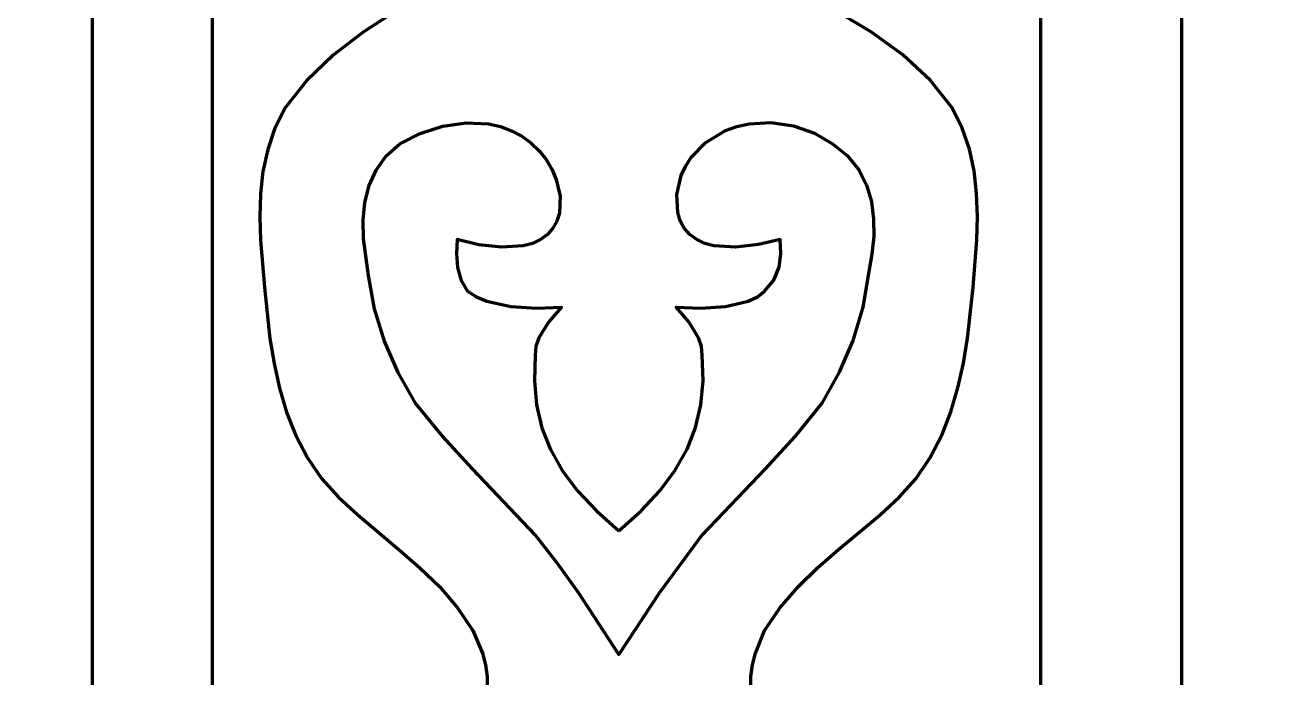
# Model space of a CAD drawing. Header units: millimetres. Extents: x -607 to 1451, y -798 to 283.
# Drawn here: x 401.89 to 409.69, y -680.74 to -676.7 of the extents above; entities that cross this region are included whole.
import ezdxf

# ---------------------------------------------------------------- set-up
doc = ezdxf.new("R2010")
doc.units = ezdxf.units.MM
doc.header["$MEASUREMENT"] = 0
doc.layers.add('layer 1', color=7, linetype='Continuous')

msp = doc.modelspace()

# ---------------------------------------------------------------- linework, layer by layer
at = {"layer": 'layer 1', "color": 242, "lineweight": 100}
msp.add_open_spline([(428.7944, -627.5165), (427.888, -627.6915), (426.7222, -628.409), (425.2973, -629.6686), (425.2973, -629.6686), (422.3319, -629.7111), (419.9107, -630.7872), (418.0346, -632.8965), (418.0346, -632.8965), (416.8393, -631.6137), (414.1135, -632.2414), (409.8571, -634.7795), (409.8571, -634.7795), (407.4805, -634.0571), (405.1129, -635.1692), (402.7557, -638.115), (402.7557, -638.115), (401.5104, -637.3997), (400.1832, -637.1129), (398.7746, -637.2542), (398.7746, -637.2542), (397.438, -637.0313), (396.1467, -637.6591), (394.901, -639.1372), (394.901, -639.1372), (394.0888, -640.652), (394.5188, -642.0331), (396.1922, -643.2797), (396.1922, -643.2797), (398.3802, -647.978), (399.474, -650.3273), (399.474, -650.3273), (399.474, -650.3273), (400.3349, -650.2913), (400.7651, -650.2735), (400.7651, -650.2735), (400.7651, -650.2735), (400.8011, -652.1743), (400.819, -653.1248), (400.819, -653.1248), (400.819, -653.1248), (399.2053, -653.1247), (398.398, -653.1248), (398.398, -653.1248), (398.398, -653.1248), (400.5537, -656.3203), (401.3781, -658.4634), (400.8726, -659.5537), (400.8726, -659.5537), (400.9086, -677.5044), (400.9264, -686.4797), (400.9264, -686.4797), (400.9264, -686.4797), (399.8952, -688.1702), (399.8861, -689.7752), (400.8995, -691.2946), (400.8995, -691.2946), (401.3434, -692.2493), (400.8681, -693.3702), (399.4738, -694.6571), (399.4738, -694.6571), (400.3169, -696.6613), (400.3347, -698.6877), (399.5277, -700.7363), (399.5277, -700.7363), (399.9818, -705.5435), (402.044, -708.8075), (405.7146, -710.5277), (405.7146, -710.5277), (408.4542, -709.5959), (410.3008, -707.0317), (411.2557, -702.8345), (411.2557, -702.8345), (423.1275, -702.7268), (429.0633, -702.6732), (429.0633, -702.6732)], degree=3, knots=[0, 0, 0, 0, 0.05, 0.05, 0.05, 0.05, 0.1, 0.1, 0.1, 0.1, 0.15, 0.15, 0.15, 0.15, 0.2, 0.2, 0.2, 0.2, 0.25, 0.25, 0.25, 0.25, 0.3, 0.3, 0.3, 0.3, 0.35, 0.35, 0.35, 0.35, 0.4, 0.4, 0.4, 0.4, 0.45, 0.45, 0.45, 0.45, 0.5, 0.5, 0.5, 0.5, 0.55, 0.55, 0.55, 0.55, 0.6, 0.6, 0.6, 0.6, 0.65, 0.65, 0.65, 0.65, 0.7, 0.7, 0.7, 0.7, 0.75, 0.75, 0.75, 0.75, 0.8, 0.8, 0.8, 0.8, 0.85, 0.85, 0.85, 0.85, 0.9, 0.9, 0.9, 0.9, 1, 1, 1, 1], dxfattribs=at)
at = {"layer": 'layer 1', "lineweight": 100}
for points, knots in [([(402.3031, -687.281), (402.3031, -687.281), (409.0411, -687.281), (409.0411, -687.281), (409.0411, -687.281), (409.0411, -687.281), (409.0411, -661.7384), (409.0411, -661.7384), (409.0411, -661.7384), (409.0411, -661.7384), (402.3031, -661.7384), (402.3031, -661.7384), (402.3031, -661.7384), (402.3031, -661.7384), (402.3031, -687.281), (402.3031, -687.281)], [0, 0, 0, 0, 0.2, 0.2, 0.2, 0.2, 0.4, 0.4, 0.4, 0.4, 0.6, 0.6, 0.6, 0.6, 1, 1, 1, 1]), ([(403.0448, -686.6887), (403.0448, -686.6887), (408.1706, -686.6887), (408.1706, -686.6887), (408.1706, -686.6887), (408.1706, -686.6887), (408.1706, -662.4047), (408.1706, -662.4047), (408.1706, -662.4047), (408.1706, -662.4047), (403.0447, -662.4047), (403.0447, -662.4047), (403.0447, -662.4047), (403.0447, -662.4047), (403.0447, -686.6887), (403.0447, -686.6887)], [0, 0, 0, 0, 0.2, 0.2, 0.2, 0.2, 0.4, 0.4, 0.4, 0.4, 0.6, 0.6, 0.6, 0.6, 1, 1, 1, 1]), ([(404.173, -676.6196), (404.173, -676.6196), (403.9773, -676.7452), (403.9773, -676.7452), (403.9773, -676.7452), (403.9773, -676.7452), (403.7927, -676.887), (403.7927, -676.887), (403.7927, -676.887), (403.7927, -676.887), (403.6291, -677.0432), (403.6291, -677.0432), (403.6291, -677.0432), (403.6291, -677.0432), (403.4959, -677.2121), (403.4959, -677.2121), (403.4959, -677.2121), (403.4959, -677.2121), (403.4326, -677.3386), (403.4326, -677.3386), (403.4326, -677.3386), (403.4326, -677.3386), (403.3875, -677.47), (403.3875, -677.47), (403.3875, -677.47), (403.3875, -677.47), (403.3583, -677.6056), (403.3583, -677.6056), (403.3583, -677.6056), (403.3583, -677.6056), (403.3426, -677.7446), (403.3426, -677.7446), (403.3426, -677.7446), (403.3426, -677.7446), (403.3381, -677.8865), (403.3381, -677.8865), (403.3381, -677.8865), (403.3381, -677.8865), (403.3422, -678.0305), (403.3422, -678.0305), (403.3422, -678.0305), (403.3422, -678.0305), (403.367, -678.3226), (403.367, -678.3226), (403.367, -678.3226), (403.367, -678.3226), (403.4015, -678.6385), (403.4015, -678.6385), (403.4015, -678.6385), (403.4015, -678.6385), (403.4268, -678.7942), (403.4268, -678.7942), (403.4268, -678.7942), (403.4268, -678.7942), (403.4604, -678.947), (403.4604, -678.947), (403.4604, -678.947), (403.4604, -678.947), (403.5045, -679.0957), (403.5045, -679.0957), (403.5045, -679.0957), (403.5045, -679.0957), (403.5613, -679.2394), (403.5613, -679.2394), (403.5613, -679.2394), (403.5613, -679.2394), (403.6328, -679.3769), (403.6328, -679.3769), (403.6328, -679.3769), (403.6328, -679.3769), (403.7216, -679.5072), (403.7216, -679.5072), (403.7216, -679.5072), (403.7216, -679.5072), (403.8262, -679.6212), (403.8262, -679.6212), (403.8262, -679.6212), (403.8262, -679.6212), (403.9443, -679.7303), (403.9443, -679.7303), (403.9443, -679.7303), (403.9443, -679.7303), (404.2009, -679.9452), (404.2009, -679.9452), (404.2009, -679.9452), (404.2009, -679.9452), (404.3295, -680.057), (404.3295, -680.057), (404.3295, -680.057), (404.3295, -680.057), (404.4516, -680.1756), (404.4516, -680.1756), (404.4516, -680.1756), (404.4516, -680.1756), (404.5623, -680.304), (404.5623, -680.304), (404.5623, -680.304), (404.5623, -680.304), (404.6565, -680.445), (404.6565, -680.445), (404.6565, -680.445), (404.6565, -680.445), (404.7164, -680.5858), (404.7164, -680.5858), (404.7164, -680.5858), (404.7164, -680.5858), (404.7359, -680.658), (404.7359, -680.658), (404.7359, -680.658), (404.7359, -680.658), (404.7458, -680.7298), (404.7458, -680.7298), (404.7458, -680.7298), (404.7458, -680.7298), (404.7449, -680.7999), (404.7449, -680.7999), (404.7449, -680.7999), (404.7449, -680.7999), (404.7307, -680.8671), (404.7307, -680.8671), (404.7307, -680.8671), (404.7307, -680.8671), (404.7019, -680.9302), (404.7019, -680.9302), (404.7019, -680.9302), (404.7019, -680.9302), (404.6565, -680.9879), (404.6565, -680.9879), (404.6565, -680.9879), (404.6565, -680.9879), (404.5827, -681.0542), (404.5827, -681.0542), (404.5827, -681.0542), (404.5827, -681.0542), (404.4815, -681.1063), (404.4815, -681.1063), (404.4815, -681.1063), (404.4815, -681.1063), (404.3632, -681.1426), (404.3632, -681.1426), (404.3632, -681.1426), (404.3632, -681.1426), (404.2375, -681.1606), (404.2375, -681.1606), (404.2375, -681.1606), (404.2375, -681.1606), (404.0949, -681.1458), (404.0949, -681.1458), (404.0949, -681.1458), (404.0949, -681.1458), (403.9594, -681.1085), (403.9594, -681.1085), (403.9594, -681.1085), (403.9594, -681.1085), (403.8338, -681.0541), (403.8338, -681.0541), (403.8338, -681.0541), (403.8338, -681.0541), (403.7216, -680.9879), (403.7216, -680.9879), (403.7216, -680.9879), (403.7216, -680.9879), (403.7079, -681.0714), (403.7079, -681.0714), (403.7079, -681.0714), (403.7079, -681.0714), (403.7072, -681.1534), (403.7072, -681.1534), (403.7072, -681.1534), (403.7072, -681.1534), (403.7188, -681.2334), (403.7188, -681.2334), (403.7188, -681.2334), (403.7188, -681.2334), (403.742, -681.3107), (403.742, -681.3107), (403.742, -681.3107), (403.742, -681.3107), (403.776, -681.3848), (403.776, -681.3848), (403.776, -681.3848), (403.776, -681.3848), (403.8205, -681.4552), (403.8205, -681.4552), (403.8205, -681.4552), (403.8205, -681.4552), (403.8745, -681.5213), (403.8745, -681.5213), (403.8745, -681.5213), (403.8745, -681.5213), (403.9377, -681.5824), (403.9377, -681.5824), (403.9377, -681.5824), (403.9377, -681.5824), (404.0091, -681.6381), (404.0091, -681.6381), (404.0091, -681.6381), (404.0091, -681.6381), (404.0881, -681.6877), (404.0881, -681.6877), (404.0881, -681.6877), (404.0881, -681.6877), (404.1744, -681.7308), (404.1744, -681.7308), (404.1744, -681.7308), (404.1744, -681.7308), (404.2671, -681.7667), (404.2671, -681.7667), (404.2671, -681.7667), (404.2671, -681.7667), (404.3655, -681.7948), (404.3655, -681.7948), (404.3655, -681.7948), (404.3655, -681.7948), (404.469, -681.8147), (404.469, -681.8147), (404.469, -681.8147), (404.469, -681.8147), (404.577, -681.8255), (404.577, -681.8255), (404.577, -681.8255), (404.577, -681.8255), (404.6888, -681.827), (404.6888, -681.827), (404.6888, -681.827), (404.6888, -681.827), (403.5281, -683.9001), (403.5281, -683.9001), (403.5281, -683.9001), (403.5281, -683.9001), (403.8242, -683.907), (403.8242, -683.907), (403.8242, -683.907), (403.8242, -683.907), (404.1085, -683.9246), (404.1085, -683.9246), (404.1085, -683.9246), (404.1085, -683.9246), (405.5593, -686.3925), (405.5593, -686.3925), (405.5593, -686.3925), (405.5593, -686.3925), (406.2935, -685.1577), (406.2935, -685.1577), (406.2935, -685.1577), (406.2935, -685.1577), (407.01, -683.9246), (407.01, -683.9246), (407.01, -683.9246), (407.01, -683.9246), (407.3054, -683.9047), (407.3054, -683.9047), (407.3054, -683.9047), (407.3054, -683.9047), (407.5903, -683.9001), (407.5903, -683.9001), (407.5903, -683.9001), (407.5903, -683.9001), (406.4619, -681.827), (406.4619, -681.827), (406.4619, -681.827), (406.4619, -681.827), (406.5696, -681.825), (406.5696, -681.825), (406.5696, -681.825), (406.5696, -681.825), (406.6739, -681.8137), (406.6739, -681.8137), (406.6739, -681.8137), (406.6739, -681.8137), (406.7743, -681.7935), (406.7743, -681.7935), (406.7743, -681.7935), (406.7743, -681.7935), (406.8697, -681.7651), (406.8697, -681.7651), (406.8697, -681.7651), (406.8697, -681.7651), (407.0439, -681.6857), (407.0439, -681.6857), (407.0439, -681.6857), (407.0439, -681.6857), (407.1212, -681.6359), (407.1212, -681.6359), (407.1212, -681.6359), (407.1212, -681.6359), (407.191, -681.5802), (407.191, -681.5802), (407.191, -681.5802), (407.191, -681.5802), (407.2526, -681.519), (407.2526, -681.519), (407.2526, -681.519), (407.2526, -681.519), (407.3053, -681.453), (407.3053, -681.453), (407.3053, -681.453), (407.3053, -681.453), (407.3484, -681.3828), (407.3484, -681.3828), (407.3484, -681.3828), (407.3484, -681.3828), (407.3814, -681.3089), (407.3814, -681.3089), (407.3814, -681.3089), (407.3814, -681.3089), (407.4034, -681.2319), (407.4034, -681.2319), (407.4034, -681.2319), (407.4034, -681.2319), (407.4138, -681.1523), (407.4138, -681.1523), (407.4138, -681.1523), (407.4138, -681.1523), (407.4118, -681.0708), (407.4118, -681.0708), (407.4118, -681.0708), (407.4118, -681.0708), (407.3969, -680.9879), (407.3969, -680.9879), (407.3969, -680.9879), (407.3969, -680.9879), (407.2883, -681.0525), (407.2883, -681.0525), (407.2883, -681.0525), (407.2883, -681.0525), (407.1639, -681.1064), (407.1639, -681.1064), (407.1639, -681.1064), (407.1639, -681.1064), (407.0272, -681.1443), (407.0272, -681.1443), (407.0272, -681.1443), (407.0272, -681.1443), (406.8811, -681.1606), (406.8811, -681.1606), (406.8811, -681.1606), (406.8811, -681.1606), (406.759, -681.1413), (406.759, -681.1413), (406.759, -681.1413), (406.759, -681.1413), (406.6418, -681.1049), (406.6418, -681.1049), (406.6418, -681.1049), (406.6418, -681.1049), (406.5393, -681.0531), (406.5393, -681.0531), (406.5393, -681.0531), (406.5393, -681.0531), (406.4619, -680.9879), (406.4619, -680.9879), (406.4619, -680.9879), (406.4619, -680.9879), (406.4184, -680.9297), (406.4184, -680.9297), (406.4184, -680.9297), (406.4184, -680.9297), (406.3909, -680.8663), (406.3909, -680.8663), (406.3909, -680.8663), (406.3909, -680.8663), (406.3775, -680.7989), (406.3775, -680.7989), (406.3775, -680.7989), (406.3775, -680.7989), (406.3765, -680.7287), (406.3765, -680.7287), (406.3765, -680.7287), (406.3765, -680.7287), (406.3864, -680.657), (406.3864, -680.657), (406.3864, -680.657), (406.3864, -680.657), (406.405, -680.585), (406.405, -680.585), (406.405, -680.585), (406.405, -680.585), (406.4619, -680.445), (406.4619, -680.445), (406.4619, -680.445), (406.4619, -680.445), (406.5573, -680.3033), (406.5573, -680.3033), (406.5573, -680.3033), (406.5573, -680.3033), (406.6687, -680.1744), (406.6687, -680.1744), (406.6687, -680.1744), (406.6687, -680.1744), (406.7911, -680.0555), (406.7911, -680.0555), (406.7911, -680.0555), (406.7911, -680.0555), (406.9199, -679.9435), (406.9199, -679.9435), (406.9199, -679.9435), (406.9199, -679.9435), (407.1758, -679.7288), (407.1758, -679.7288), (407.1758, -679.7288), (407.1758, -679.7288), (407.2932, -679.6204), (407.2932, -679.6204), (407.2932, -679.6204), (407.2932, -679.6204), (407.3969, -679.5072), (407.3969, -679.5072), (407.3969, -679.5072), (407.3969, -679.5072), (407.4858, -679.3757), (407.4858, -679.3757), (407.4858, -679.3757), (407.4858, -679.3757), (407.5574, -679.2373), (407.5574, -679.2373), (407.5574, -679.2373), (407.5574, -679.2373), (407.6141, -679.093), (407.6141, -679.093), (407.6141, -679.093), (407.6141, -679.093), (407.6581, -678.9441), (407.6581, -678.9441), (407.6581, -678.9441), (407.6581, -678.9441), (407.6916, -678.7916), (407.6916, -678.7916), (407.6916, -678.7916), (407.6916, -678.7916), (407.7168, -678.6364), (407.7168, -678.6364), (407.7168, -678.6364), (407.7168, -678.6364), (407.7515, -678.3226), (407.7515, -678.3226), (407.7515, -678.3226), (407.7515, -678.3226), (407.7744, -678.0283), (407.7744, -678.0283), (407.7744, -678.0283), (407.7744, -678.0283), (407.778, -677.8837), (407.778, -677.8837), (407.778, -677.8837), (407.778, -677.8837), (407.7731, -677.7416), (407.7731, -677.7416), (407.7731, -677.7416), (407.7731, -677.7416), (407.7576, -677.6028), (407.7576, -677.6028), (407.7576, -677.6028), (407.7576, -677.6028), (407.7288, -677.4679), (407.7288, -677.4679), (407.7288, -677.4679), (407.7288, -677.4679), (407.6846, -677.3374), (407.6846, -677.3374), (407.6846, -677.3374), (407.6846, -677.3374), (407.6226, -677.2121), (407.6226, -677.2121), (407.6226, -677.2121), (407.6226, -677.2121), (407.4855, -677.0414), (407.4855, -677.0414), (407.4855, -677.0414), (407.4855, -677.0414), (407.317, -676.8847), (407.317, -676.8847), (407.317, -676.8847), (407.317, -676.8847), (407.124, -676.7435), (407.124, -676.7435), (407.124, -676.7435), (407.124, -676.7435), (406.9133, -676.6197), (406.9133, -676.6197)], [0, 0, 0, 0, 0.008264, 0.008264, 0.008264, 0.008264, 0.016529, 0.016529, 0.016529, 0.016529, 0.024793, 0.024793, 0.024793, 0.024793, 0.033058, 0.033058, 0.033058, 0.033058, 0.041322, 0.041322, 0.041322, 0.041322, 0.049587, 0.049587, 0.049587, 0.049587, 0.057851, 0.057851, 0.057851, 0.057851, 0.066116, 0.066116, 0.066116, 0.066116, 0.07438, 0.07438, 0.07438, 0.07438, 0.082645, 0.082645, 0.082645, 0.082645, 0.090909, 0.090909, 0.090909, 0.090909, 0.099174, 0.099174, 0.099174, 0.099174, 0.107438, 0.107438, 0.107438, 0.107438, 0.115702, 0.115702, 0.115702, 0.115702, 0.123967, 0.123967, 0.123967, 0.123967, 0.132231, 0.132231, 0.132231, 0.132231, 0.140496, 0.140496, 0.140496, 0.140496, 0.14876, 0.14876, 0.14876, 0.14876, 0.157025, 0.157025, 0.157025, 0.157025, 0.165289, 0.165289, 0.165289, 0.165289, 0.173554, 0.173554, 0.173554, 0.173554, 0.181818, 0.181818, 0.181818, 0.181818, 0.190083, 0.190083, 0.190083, 0.190083, 0.198347, 0.198347, 0.198347, 0.198347, 0.206612, 0.206612, 0.206612, 0.206612, 0.214876, 0.214876, 0.214876, 0.214876, 0.22314, 0.22314, 0.22314, 0.22314, 0.231405, 0.231405, 0.231405, 0.231405, 0.239669, 0.239669, 0.239669, 0.239669, 0.247934, 0.247934, 0.247934, 0.247934, 0.256198, 0.256198, 0.256198, 0.256198, 0.264463, 0.264463, 0.264463, 0.264463, 0.272727, 0.272727, 0.272727, 0.272727, 0.280992, 0.280992, 0.280992, 0.280992, 0.289256, 0.289256, 0.289256, 0.289256, 0.297521, 0.297521, 0.297521, 0.297521, 0.305785, 0.305785, 0.305785, 0.305785, 0.31405, 0.31405, 0.31405, 0.31405, 0.322314, 0.322314, 0.322314, 0.322314, 0.330579, 0.330579, 0.330579, 0.330579, 0.338843, 0.338843, 0.338843, 0.338843, 0.347107, 0.347107, 0.347107, 0.347107, 0.355372, 0.355372, 0.355372, 0.355372, 0.363636, 0.363636, 0.363636, 0.363636, 0.371901, 0.371901, 0.371901, 0.371901, 0.380165, 0.380165, 0.380165, 0.380165, 0.38843, 0.38843, 0.38843, 0.38843, 0.396694, 0.396694, 0.396694, 0.396694, 0.404959, 0.404959, 0.404959, 0.404959, 0.413223, 0.413223, 0.413223, 0.413223, 0.421488, 0.421488, 0.421488, 0.421488, 0.429752, 0.429752, 0.429752, 0.429752, 0.438017, 0.438017, 0.438017, 0.438017, 0.446281, 0.446281, 0.446281, 0.446281, 0.454545, 0.454545, 0.454545, 0.454545, 0.46281, 0.46281, 0.46281, 0.46281, 0.471074, 0.471074, 0.471074, 0.471074, 0.479339, 0.479339, 0.479339, 0.479339, 0.487603, 0.487603, 0.487603, 0.487603, 0.495868, 0.495868, 0.495868, 0.495868, 0.504132, 0.504132, 0.504132, 0.504132, 0.512397, 0.512397, 0.512397, 0.512397, 0.520661, 0.520661, 0.520661, 0.520661, 0.528926, 0.528926, 0.528926, 0.528926, 0.53719, 0.53719, 0.53719, 0.53719, 0.545455, 0.545455, 0.545455, 0.545455, 0.553719, 0.553719, 0.553719, 0.553719, 0.561983, 0.561983, 0.561983, 0.561983, 0.570248, 0.570248, 0.570248, 0.570248, 0.578512, 0.578512, 0.578512, 0.578512, 0.586777, 0.586777, 0.586777, 0.586777, 0.595041, 0.595041, 0.595041, 0.595041, 0.603306, 0.603306, 0.603306, 0.603306, 0.61157, 0.61157, 0.61157, 0.61157, 0.619835, 0.619835, 0.619835, 0.619835, 0.628099, 0.628099, 0.628099, 0.628099, 0.636364, 0.636364, 0.636364, 0.636364, 0.644628, 0.644628, 0.644628, 0.644628, 0.652893, 0.652893, 0.652893, 0.652893, 0.661157, 0.661157, 0.661157, 0.661157, 0.669421, 0.669421, 0.669421, 0.669421, 0.677686, 0.677686, 0.677686, 0.677686, 0.68595, 0.68595, 0.68595, 0.68595, 0.694215, 0.694215, 0.694215, 0.694215, 0.702479, 0.702479, 0.702479, 0.702479, 0.710744, 0.710744, 0.710744, 0.710744, 0.719008, 0.719008, 0.719008, 0.719008, 0.727273, 0.727273, 0.727273, 0.727273, 0.735537, 0.735537, 0.735537, 0.735537, 0.743802, 0.743802, 0.743802, 0.743802, 0.752066, 0.752066, 0.752066, 0.752066, 0.760331, 0.760331, 0.760331, 0.760331, 0.768595, 0.768595, 0.768595, 0.768595, 0.77686, 0.77686, 0.77686, 0.77686, 0.785124, 0.785124, 0.785124, 0.785124, 0.793388, 0.793388, 0.793388, 0.793388, 0.801653, 0.801653, 0.801653, 0.801653, 0.809917, 0.809917, 0.809917, 0.809917, 0.818182, 0.818182, 0.818182, 0.818182, 0.826446, 0.826446, 0.826446, 0.826446, 0.834711, 0.834711, 0.834711, 0.834711, 0.842975, 0.842975, 0.842975, 0.842975, 0.85124, 0.85124, 0.85124, 0.85124, 0.859504, 0.859504, 0.859504, 0.859504, 0.867769, 0.867769, 0.867769, 0.867769, 0.876033, 0.876033, 0.876033, 0.876033, 0.884298, 0.884298, 0.884298, 0.884298, 0.892562, 0.892562, 0.892562, 0.892562, 0.900826, 0.900826, 0.900826, 0.900826, 0.909091, 0.909091, 0.909091, 0.909091, 0.917355, 0.917355, 0.917355, 0.917355, 0.92562, 0.92562, 0.92562, 0.92562, 0.933884, 0.933884, 0.933884, 0.933884, 0.942149, 0.942149, 0.942149, 0.942149, 0.950413, 0.950413, 0.950413, 0.950413, 0.958678, 0.958678, 0.958678, 0.958678, 0.966942, 0.966942, 0.966942, 0.966942, 0.975207, 0.975207, 0.975207, 0.975207, 0.983471, 0.983471, 0.983471, 0.983471, 1, 1, 1, 1]), ([(405.5597, -679.8279), (405.5597, -679.8279), (405.6982, -679.7042), (405.6982, -679.7042), (405.6982, -679.7042), (405.6982, -679.7042), (405.8145, -679.5802), (405.8145, -679.5802), (405.8145, -679.5802), (405.8145, -679.5802), (405.9091, -679.4541), (405.9091, -679.4541), (405.9091, -679.4541), (405.9091, -679.4541), (405.9824, -679.3245), (405.9824, -679.3245), (405.9824, -679.3245), (405.9824, -679.3245), (406.0349, -679.19), (406.0349, -679.19), (406.0349, -679.19), (406.0349, -679.19), (406.0676, -679.0492), (406.0676, -679.0492), (406.0676, -679.0492), (406.0676, -679.0492), (406.0808, -678.9003), (406.0808, -678.9003), (406.0808, -678.9003), (406.0808, -678.9003), (406.0751, -678.7421), (406.0751, -678.7421), (406.0751, -678.7421), (406.0751, -678.7421), (406.071, -678.6879), (406.071, -678.6879), (406.071, -678.6879), (406.071, -678.6879), (406.0528, -678.6342), (406.0528, -678.6342), (406.0528, -678.6342), (406.0528, -678.6342), (405.9927, -678.5365), (405.9927, -678.5365), (405.9927, -678.5365), (405.9927, -678.5365), (405.9139, -678.4459), (405.9139, -678.4459), (405.9139, -678.4459), (405.9139, -678.4459), (406.065, -678.4511), (406.065, -678.4511), (406.065, -678.4511), (406.065, -678.4511), (406.2208, -678.4407), (406.2208, -678.4407), (406.2208, -678.4407), (406.2208, -678.4407), (406.3601, -678.4084), (406.3601, -678.4084), (406.3601, -678.4084), (406.3601, -678.4084), (406.4171, -678.3819), (406.4171, -678.3819), (406.4171, -678.3819), (406.4171, -678.3819), (406.4619, -678.3472), (406.4619, -678.3472), (406.4619, -678.3472), (406.4619, -678.3472), (406.5195, -678.2787), (406.5195, -678.2787), (406.5195, -678.2787), (406.5195, -678.2787), (406.5509, -678.1985), (406.5509, -678.1985), (406.5509, -678.1985), (406.5509, -678.1985), (406.5619, -678.1126), (406.5619, -678.1126), (406.5619, -678.1126), (406.5619, -678.1126), (406.5587, -678.0264), (406.5587, -678.0264), (406.5587, -678.0264), (406.5587, -678.0264), (406.4234, -678.0586), (406.4234, -678.0586), (406.4234, -678.0586), (406.4234, -678.0586), (406.2811, -678.0741), (406.2811, -678.0741), (406.2811, -678.0741), (406.2811, -678.0741), (406.1485, -678.0658), (406.1485, -678.0658), (406.1485, -678.0658), (406.1485, -678.0658), (406.0913, -678.0505), (406.0913, -678.0505), (406.0913, -678.0505), (406.0913, -678.0505), (406.0427, -678.0264), (406.0427, -678.0264), (406.0427, -678.0264), (406.0427, -678.0264), (405.9985, -677.9954), (405.9985, -677.9954), (405.9985, -677.9954), (405.9985, -677.9954), (405.9642, -677.9564), (405.9642, -677.9564), (405.9642, -677.9564), (405.9642, -677.9564), (405.9395, -677.911), (405.9395, -677.911), (405.9395, -677.911), (405.9395, -677.911), (405.924, -677.8603), (405.924, -677.8603), (405.924, -677.8603), (405.924, -677.8603), (405.9191, -677.7485), (405.9191, -677.7485), (405.9191, -677.7485), (405.9191, -677.7485), (405.9461, -677.6316), (405.9461, -677.6316), (405.9461, -677.6316), (405.9461, -677.6316), (405.9714, -677.5747), (405.9714, -677.5747), (405.9714, -677.5747), (405.9714, -677.5747), (406.0058, -677.5209), (406.0058, -677.5209), (406.0058, -677.5209), (406.0058, -677.5209), (406.0989, -677.4259), (406.0989, -677.4259), (406.0989, -677.4259), (406.0989, -677.4259), (406.2203, -677.3536), (406.2203, -677.3536), (406.2203, -677.3536), (406.2203, -677.3536), (406.2902, -677.328), (406.2902, -677.328), (406.2902, -677.328), (406.2902, -677.328), (406.3652, -677.3108), (406.3652, -677.3108), (406.3652, -677.3108), (406.3652, -677.3108), (406.5002, -677.3036), (406.5002, -677.3036), (406.5002, -677.3036), (406.5002, -677.3036), (406.6397, -677.3247), (406.6397, -677.3247), (406.6397, -677.3247), (406.6397, -677.3247), (406.7708, -677.3697), (406.7708, -677.3697), (406.7708, -677.3697), (406.7708, -677.3697), (406.8811, -677.4342), (406.8811, -677.4342), (406.8811, -677.4342), (406.8811, -677.4342), (406.9746, -677.509), (406.9746, -677.509), (406.9746, -677.509), (406.9746, -677.509), (407.0443, -677.5952), (407.0443, -677.5952), (407.0443, -677.5952), (407.0443, -677.5952), (407.0928, -677.6902), (407.0928, -677.6902), (407.0928, -677.6902), (407.0928, -677.6902), (407.1226, -677.7922), (407.1226, -677.7922), (407.1226, -677.7922), (407.1226, -677.7922), (407.1364, -677.8987), (407.1364, -677.8987), (407.1364, -677.8987), (407.1364, -677.8987), (407.1366, -678.0076), (407.1366, -678.0076), (407.1366, -678.0076), (407.1366, -678.0076), (407.1259, -678.1167), (407.1259, -678.1167), (407.1259, -678.1167), (407.1259, -678.1167), (407.1068, -678.2238), (407.1068, -678.2238), (407.1068, -678.2238), (407.1068, -678.2238), (407.0687, -678.4444), (407.0687, -678.4444), (407.0687, -678.4444), (407.0687, -678.4444), (407.0073, -678.6514), (407.0073, -678.6514), (407.0073, -678.6514), (407.0073, -678.6514), (406.923, -678.8482), (406.923, -678.8482), (406.923, -678.8482), (406.923, -678.8482), (406.8165, -679.0383), (406.8165, -679.0383), (406.8165, -679.0383), (406.8165, -679.0383), (406.6509, -679.2428), (406.6509, -679.2428), (406.6509, -679.2428), (406.6509, -679.2428), (406.4644, -679.4443), (406.4644, -679.4443), (406.4644, -679.4443), (406.4644, -679.4443), (406.0751, -679.8527), (406.0751, -679.8527), (406.0751, -679.8527), (406.0751, -679.8527), (405.8093, -680.2139), (405.8093, -680.2139), (405.8093, -680.2139), (405.8093, -680.2139), (405.5593, -680.5931), (405.5593, -680.5931), (405.5593, -680.5931), (405.5593, -680.5931), (405.312, -680.2143), (405.312, -680.2143), (405.312, -680.2143), (405.312, -680.2143), (405.1814, -680.0312), (405.1814, -680.0312), (405.1814, -680.0312), (405.1814, -680.0312), (405.0433, -679.8527), (405.0433, -679.8527), (405.0433, -679.8527), (405.0433, -679.8527), (404.6551, -679.4455), (404.6551, -679.4455), (404.6551, -679.4455), (404.6551, -679.4455), (404.4682, -679.2437), (404.4682, -679.2437), (404.4682, -679.2437), (404.4682, -679.2437), (404.3019, -679.0383), (404.3019, -679.0383), (404.3019, -679.0383), (404.3019, -679.0383), (404.1949, -678.85), (404.1949, -678.85), (404.1949, -678.85), (404.1949, -678.85), (404.1105, -678.6564), (404.1105, -678.6564), (404.1105, -678.6564), (404.1105, -678.6564), (404.0492, -678.4564), (404.0492, -678.4564), (404.0492, -678.4564), (404.0492, -678.4564), (404.0118, -678.2486), (404.0118, -678.2486), (404.0118, -678.2486), (404.0118, -678.2486), (403.9795, -678.0196), (403.9795, -678.0196), (403.9795, -678.0196), (403.9795, -678.0196), (403.978, -677.9067), (403.978, -677.9067), (403.978, -677.9067), (403.978, -677.9067), (403.9892, -677.7973), (403.9892, -677.7973), (403.9892, -677.7973), (403.9892, -677.7973), (404.0153, -677.6936), (404.0153, -677.6936), (404.0153, -677.6936), (404.0153, -677.6936), (404.0585, -677.5971), (404.0585, -677.5971), (404.0585, -677.5971), (404.0585, -677.5971), (404.121, -677.5099), (404.121, -677.5099), (404.121, -677.5099), (404.121, -677.5099), (404.2052, -677.4342), (404.2052, -677.4342), (404.2052, -677.4342), (404.2052, -677.4342), (404.3313, -677.3707), (404.3313, -677.3707), (404.3313, -677.3707), (404.3313, -677.3707), (404.4711, -677.3261), (404.4711, -677.3261), (404.4711, -677.3261), (404.4711, -677.3261), (404.6149, -677.3046), (404.6149, -677.3046), (404.6149, -677.3046), (404.6149, -677.3046), (404.7532, -677.3108), (404.7532, -677.3108), (404.7532, -677.3108), (404.7532, -677.3108), (404.8268, -677.3284), (404.8268, -677.3284), (404.8268, -677.3284), (404.8268, -677.3284), (404.8955, -677.3545), (404.8955, -677.3545), (404.8955, -677.3545), (404.8955, -677.3545), (404.9589, -677.3884), (404.9589, -677.3884), (404.9589, -677.3884), (404.9589, -677.3884), (405.0162, -677.4296), (405.0162, -677.4296), (405.0162, -677.4296), (405.0162, -677.4296), (405.0668, -677.4776), (405.0668, -677.4776), (405.0668, -677.4776), (405.0668, -677.4776), (405.1102, -677.5318), (405.1102, -677.5318), (405.1102, -677.5318), (405.1102, -677.5318), (405.1456, -677.5915), (405.1456, -677.5915), (405.1456, -677.5915), (405.1456, -677.5915), (405.1724, -677.6563), (405.1724, -677.6563), (405.1724, -677.6563), (405.1724, -677.6563), (405.1974, -677.7593), (405.1974, -677.7593), (405.1974, -677.7593), (405.1974, -677.7593), (405.192, -677.8639), (405.192, -677.8639), (405.192, -677.8639), (405.192, -677.8639), (405.1767, -677.9127), (405.1767, -677.9127), (405.1767, -677.9127), (405.1767, -677.9127), (405.1525, -677.9571), (405.1525, -677.9571), (405.1525, -677.9571), (405.1525, -677.9571), (405.119, -677.9956), (405.119, -677.9956), (405.119, -677.9956), (405.119, -677.9956), (405.0757, -678.0264), (405.0757, -678.0264), (405.0757, -678.0264), (405.0757, -678.0264), (405.0264, -678.0508), (405.0264, -678.0508), (405.0264, -678.0508), (405.0264, -678.0508), (404.9685, -678.0664), (404.9685, -678.0664), (404.9685, -678.0664), (404.9685, -678.0664), (404.8355, -678.075), (404.8355, -678.075), (404.8355, -678.075), (404.8355, -678.075), (404.6936, -678.0594), (404.6936, -678.0594), (404.6936, -678.0594), (404.6936, -678.0594), (404.5598, -678.0264), (404.5598, -678.0264), (404.5598, -678.0264), (404.5598, -678.0264), (404.5548, -678.1137), (404.5548, -678.1137), (404.5548, -678.1137), (404.5548, -678.1137), (404.5619, -678.1999), (404.5619, -678.1999), (404.5619, -678.1999), (404.5619, -678.1999), (404.5841, -678.2796), (404.5841, -678.2796), (404.5841, -678.2796), (404.5841, -678.2796), (404.6243, -678.3472), (404.6243, -678.3472), (404.6243, -678.3472), (404.6243, -678.3472), (404.6795, -678.3823), (404.6795, -678.3823), (404.6795, -678.3823), (404.6795, -678.3823), (404.7439, -678.4091), (404.7439, -678.4091), (404.7439, -678.4091), (404.7439, -678.4091), (404.8925, -678.4417), (404.8925, -678.4417), (404.8925, -678.4417), (404.8925, -678.4417), (405.0521, -678.4517), (405.0521, -678.4517), (405.0521, -678.4517), (405.0521, -678.4517), (405.2045, -678.4459), (405.2045, -678.4459), (405.2045, -678.4459), (405.2045, -678.4459), (405.1248, -678.5371), (405.1248, -678.5371), (405.1248, -678.5371), (405.1248, -678.5371), (405.0651, -678.6346), (405.0651, -678.6346), (405.0651, -678.6346), (405.0651, -678.6346), (405.047, -678.6883), (405.047, -678.6883), (405.047, -678.6883), (405.047, -678.6883), (405.0433, -678.7421), (405.0433, -678.7421), (405.0433, -678.7421), (405.0433, -678.7421), (405.038, -678.9007), (405.038, -678.9007), (405.038, -678.9007), (405.038, -678.9007), (405.0514, -679.0496), (405.0514, -679.0496), (405.0514, -679.0496), (405.0514, -679.0496), (405.0842, -679.1907), (405.0842, -679.1907), (405.0842, -679.1907), (405.0842, -679.1907), (405.137, -679.3252), (405.137, -679.3252), (405.137, -679.3252), (405.137, -679.3252), (405.2102, -679.4546), (405.2102, -679.4546), (405.2102, -679.4546), (405.2102, -679.4546), (405.3047, -679.5806), (405.3047, -679.5806), (405.3047, -679.5806), (405.3047, -679.5806), (405.4208, -679.7045), (405.4208, -679.7045), (405.4208, -679.7045), (405.4208, -679.7045), (405.5593, -679.828), (405.5593, -679.828)], [0, 0, 0, 0, 0.008264, 0.008264, 0.008264, 0.008264, 0.016529, 0.016529, 0.016529, 0.016529, 0.024793, 0.024793, 0.024793, 0.024793, 0.033058, 0.033058, 0.033058, 0.033058, 0.041322, 0.041322, 0.041322, 0.041322, 0.049587, 0.049587, 0.049587, 0.049587, 0.057851, 0.057851, 0.057851, 0.057851, 0.066116, 0.066116, 0.066116, 0.066116, 0.07438, 0.07438, 0.07438, 0.07438, 0.082645, 0.082645, 0.082645, 0.082645, 0.090909, 0.090909, 0.090909, 0.090909, 0.099174, 0.099174, 0.099174, 0.099174, 0.107438, 0.107438, 0.107438, 0.107438, 0.115702, 0.115702, 0.115702, 0.115702, 0.123967, 0.123967, 0.123967, 0.123967, 0.132231, 0.132231, 0.132231, 0.132231, 0.140496, 0.140496, 0.140496, 0.140496, 0.14876, 0.14876, 0.14876, 0.14876, 0.157025, 0.157025, 0.157025, 0.157025, 0.165289, 0.165289, 0.165289, 0.165289, 0.173554, 0.173554, 0.173554, 0.173554, 0.181818, 0.181818, 0.181818, 0.181818, 0.190083, 0.190083, 0.190083, 0.190083, 0.198347, 0.198347, 0.198347, 0.198347, 0.206612, 0.206612, 0.206612, 0.206612, 0.214876, 0.214876, 0.214876, 0.214876, 0.22314, 0.22314, 0.22314, 0.22314, 0.231405, 0.231405, 0.231405, 0.231405, 0.239669, 0.239669, 0.239669, 0.239669, 0.247934, 0.247934, 0.247934, 0.247934, 0.256198, 0.256198, 0.256198, 0.256198, 0.264463, 0.264463, 0.264463, 0.264463, 0.272727, 0.272727, 0.272727, 0.272727, 0.280992, 0.280992, 0.280992, 0.280992, 0.289256, 0.289256, 0.289256, 0.289256, 0.297521, 0.297521, 0.297521, 0.297521, 0.305785, 0.305785, 0.305785, 0.305785, 0.31405, 0.31405, 0.31405, 0.31405, 0.322314, 0.322314, 0.322314, 0.322314, 0.330579, 0.330579, 0.330579, 0.330579, 0.338843, 0.338843, 0.338843, 0.338843, 0.347107, 0.347107, 0.347107, 0.347107, 0.355372, 0.355372, 0.355372, 0.355372, 0.363636, 0.363636, 0.363636, 0.363636, 0.371901, 0.371901, 0.371901, 0.371901, 0.380165, 0.380165, 0.380165, 0.380165, 0.38843, 0.38843, 0.38843, 0.38843, 0.396694, 0.396694, 0.396694, 0.396694, 0.404959, 0.404959, 0.404959, 0.404959, 0.413223, 0.413223, 0.413223, 0.413223, 0.421488, 0.421488, 0.421488, 0.421488, 0.429752, 0.429752, 0.429752, 0.429752, 0.438017, 0.438017, 0.438017, 0.438017, 0.446281, 0.446281, 0.446281, 0.446281, 0.454545, 0.454545, 0.454545, 0.454545, 0.46281, 0.46281, 0.46281, 0.46281, 0.471074, 0.471074, 0.471074, 0.471074, 0.479339, 0.479339, 0.479339, 0.479339, 0.487603, 0.487603, 0.487603, 0.487603, 0.495868, 0.495868, 0.495868, 0.495868, 0.504132, 0.504132, 0.504132, 0.504132, 0.512397, 0.512397, 0.512397, 0.512397, 0.520661, 0.520661, 0.520661, 0.520661, 0.528926, 0.528926, 0.528926, 0.528926, 0.53719, 0.53719, 0.53719, 0.53719, 0.545455, 0.545455, 0.545455, 0.545455, 0.553719, 0.553719, 0.553719, 0.553719, 0.561983, 0.561983, 0.561983, 0.561983, 0.570248, 0.570248, 0.570248, 0.570248, 0.578512, 0.578512, 0.578512, 0.578512, 0.586777, 0.586777, 0.586777, 0.586777, 0.595041, 0.595041, 0.595041, 0.595041, 0.603306, 0.603306, 0.603306, 0.603306, 0.61157, 0.61157, 0.61157, 0.61157, 0.619835, 0.619835, 0.619835, 0.619835, 0.628099, 0.628099, 0.628099, 0.628099, 0.636364, 0.636364, 0.636364, 0.636364, 0.644628, 0.644628, 0.644628, 0.644628, 0.652893, 0.652893, 0.652893, 0.652893, 0.661157, 0.661157, 0.661157, 0.661157, 0.669421, 0.669421, 0.669421, 0.669421, 0.677686, 0.677686, 0.677686, 0.677686, 0.68595, 0.68595, 0.68595, 0.68595, 0.694215, 0.694215, 0.694215, 0.694215, 0.702479, 0.702479, 0.702479, 0.702479, 0.710744, 0.710744, 0.710744, 0.710744, 0.719008, 0.719008, 0.719008, 0.719008, 0.727273, 0.727273, 0.727273, 0.727273, 0.735537, 0.735537, 0.735537, 0.735537, 0.743802, 0.743802, 0.743802, 0.743802, 0.752066, 0.752066, 0.752066, 0.752066, 0.760331, 0.760331, 0.760331, 0.760331, 0.768595, 0.768595, 0.768595, 0.768595, 0.77686, 0.77686, 0.77686, 0.77686, 0.785124, 0.785124, 0.785124, 0.785124, 0.793388, 0.793388, 0.793388, 0.793388, 0.801653, 0.801653, 0.801653, 0.801653, 0.809917, 0.809917, 0.809917, 0.809917, 0.818182, 0.818182, 0.818182, 0.818182, 0.826446, 0.826446, 0.826446, 0.826446, 0.834711, 0.834711, 0.834711, 0.834711, 0.842975, 0.842975, 0.842975, 0.842975, 0.85124, 0.85124, 0.85124, 0.85124, 0.859504, 0.859504, 0.859504, 0.859504, 0.867769, 0.867769, 0.867769, 0.867769, 0.876033, 0.876033, 0.876033, 0.876033, 0.884298, 0.884298, 0.884298, 0.884298, 0.892562, 0.892562, 0.892562, 0.892562, 0.900826, 0.900826, 0.900826, 0.900826, 0.909091, 0.909091, 0.909091, 0.909091, 0.917355, 0.917355, 0.917355, 0.917355, 0.92562, 0.92562, 0.92562, 0.92562, 0.933884, 0.933884, 0.933884, 0.933884, 0.942149, 0.942149, 0.942149, 0.942149, 0.950413, 0.950413, 0.950413, 0.950413, 0.958678, 0.958678, 0.958678, 0.958678, 0.966942, 0.966942, 0.966942, 0.966942, 0.975207, 0.975207, 0.975207, 0.975207, 0.983471, 0.983471, 0.983471, 0.983471, 1, 1, 1, 1])]:
    msp.add_open_spline(points, degree=3, knots=knots, dxfattribs=at)

doc.saveas('drawing.dxf')
